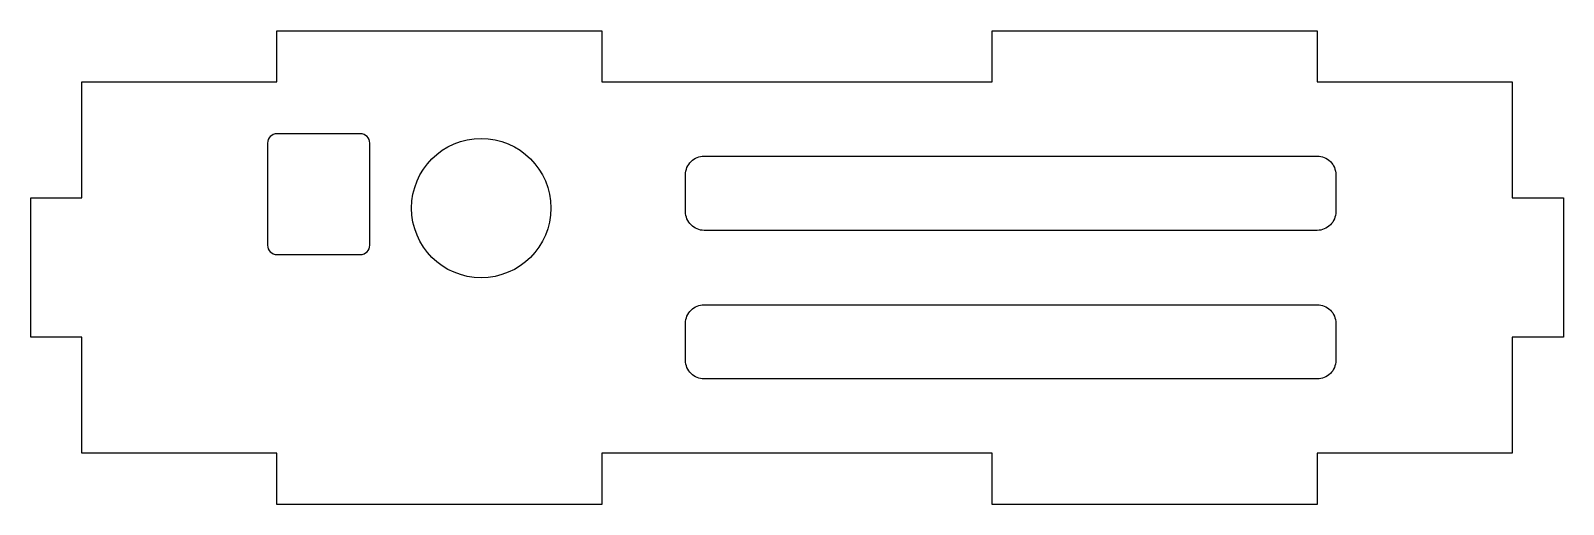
# Model space of a CAD drawing. Header units: millimetres. Extents: x -45 to 120, y -270 to -219.
import ezdxf

# ---------------------------------------------------------------- set-up
doc = ezdxf.new("R2010")
doc.units = ezdxf.units.MM
doc.layers.get('0').update_dxf_attribs({"linetype": 'CONTINUOUS'})

msp = doc.modelspace()

# ---------------------------------------------------------------- linework, layer by layer
msp.add_lwpolyline([(-18.87, -264.03), (-39.87, -264.03), (-39.87, -251.53), (-45.37, -251.53), (-45.37, -236.53), (-39.87, -236.53), (-39.87, -224.03), (-18.87, -224.03), (-18.87, -218.53), (16.13, -218.53), (16.13, -224.03), (58.13, -224.03), (58.13, -218.53), (93.13, -218.53), (93.13, -224.03), (114.13, -224.03), (114.13, -236.53), (119.63, -236.53), (119.63, -251.53), (114.13, -251.53), (114.13, -264.03), (93.13, -264.03), (93.13, -269.53), (58.13, -269.53), (58.13, -264.03), (16.13, -264.03), (16.13, -269.53), (-18.87, -269.53)], close=True)
for points in [[(-18.87, -242.63), (-9.87, -242.63, 0.414214), (-8.87, -241.63), (-8.87, -230.63, 0.414214), (-9.87, -229.63), (-18.87, -229.63, 0.414214), (-19.87, -230.63), (-19.87, -241.63, 0.414214)], [(27.13, -240.03, -0.414214), (25.13, -238.03), (25.13, -234.03, -0.414214), (27.13, -232.03), (93.13, -232.03, -0.414214), (95.13, -234.03), (95.13, -238.03, -0.414214), (93.13, -240.03)], [(27.13, -256.03, -0.414214), (25.13, -254.03), (25.13, -250.03, -0.414214), (27.13, -248.03), (93.13, -248.03, -0.414214), (95.13, -250.03), (95.13, -254.03, -0.414214), (93.13, -256.03)]]:
    msp.add_lwpolyline(points, format="xyb", close=True)
msp.add_circle((3.13, -237.63), 7.5)

doc.saveas('drawing.dxf')
